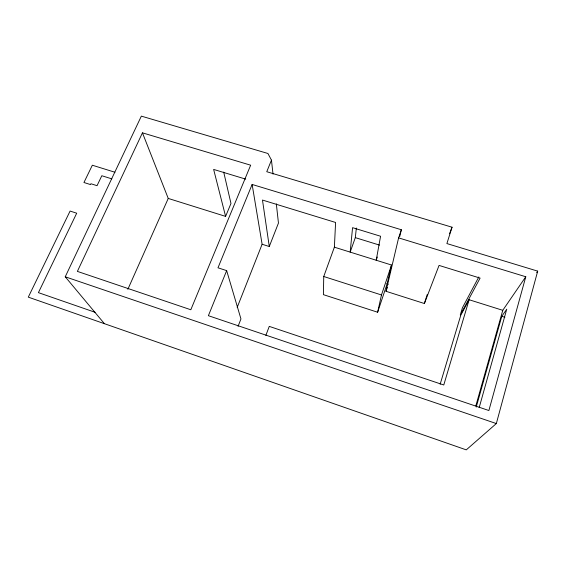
<?xml version="1.0" encoding="UTF-8"?>
<svg xmlns="http://www.w3.org/2000/svg" width="566" height="566" viewBox="0 0 566 566"><rect width="100%" height="100%" fill="white"/><g stroke="black" fill="none" stroke-linecap="round" stroke-linejoin="round"><path stroke-width="0.85" d="M323.745 276.505L323.405 294.653L377.628 312.234L387.116 283.87L391.516 265.022L334.379 247.179L323.745 276.505L381.477 294.971L377.628 312.234M334.357 247.703L335.596 222.466L262.475 200.053L269.282 246.521L262.115 244.25L252.132 184.452L401.344 229.746L399.716 236.56M377.317 256.992L376.206 260.24L380.578 236.248L352.568 227.666L350.17 252.111L355.307 237.635L356.354 228.02M478.815 276.937L462.443 307.748L460.285 314.965L480.102 278.104L439.06 265.419L424.38 303.525L386.012 291.292L398.606 237.883L401.344 229.746M95.081 312.291L38.417 292.643L76.707 213.205L70.085 211.061L28.3 297.143L466.264 449.871L496.332 423.566L537.7 271.135L446.892 243.571L452.036 227.207L266.763 171.717L271.461 160.128L267.93 153.485L141.351 116.129L65.239 276.788L104.413 323.688M398.606 237.883L525.786 276.753L488.882 410.527L208.387 315.687L226.662 270.626L217.988 267.803L252.132 184.452M475.836 405.864L502.757 310.317L469.122 299.732L460.809 315.135L440.15 384.257M476.239 407.074L501.78 316.33L506.747 309.206L479.169 407.662M469.122 299.732L443.779 384.986L269.267 326.384L265.864 335.376M424.38 303.525L427.224 294.532M386.012 291.292L387.314 287.387M381.477 294.971L391.516 265.022M449.531 233.779L452.036 227.207M238.06 326.349L240.953 318.941L226.662 270.626M269.282 246.521L278.458 223.068L276.321 203.838M237.175 307.444L262.115 244.25M142.448 132.833L77.379 271.39L190.82 309.751L250.66 165.194L142.448 132.833L168.244 198.433L225.601 216.389L230.97 203.463L223.704 172.092M127.852 289.311L168.244 198.433M502.445 310.769L525.786 276.753M536.681 272.564L537.7 271.135M245.701 179.125L213.637 169.418L225.601 216.389M355.307 237.635L379.538 245.113M114.962 172.255L92.336 165.222L83.945 182.507L90.503 184.573L90.907 183.745L97.048 185.683L101.809 175.736L111.827 178.863M501.78 316.33L504.893 317.314M386.698 283.736L388.361 284.266M65.239 276.788L496.332 423.566M271.461 160.128L273.017 174.116"/></g></svg>
